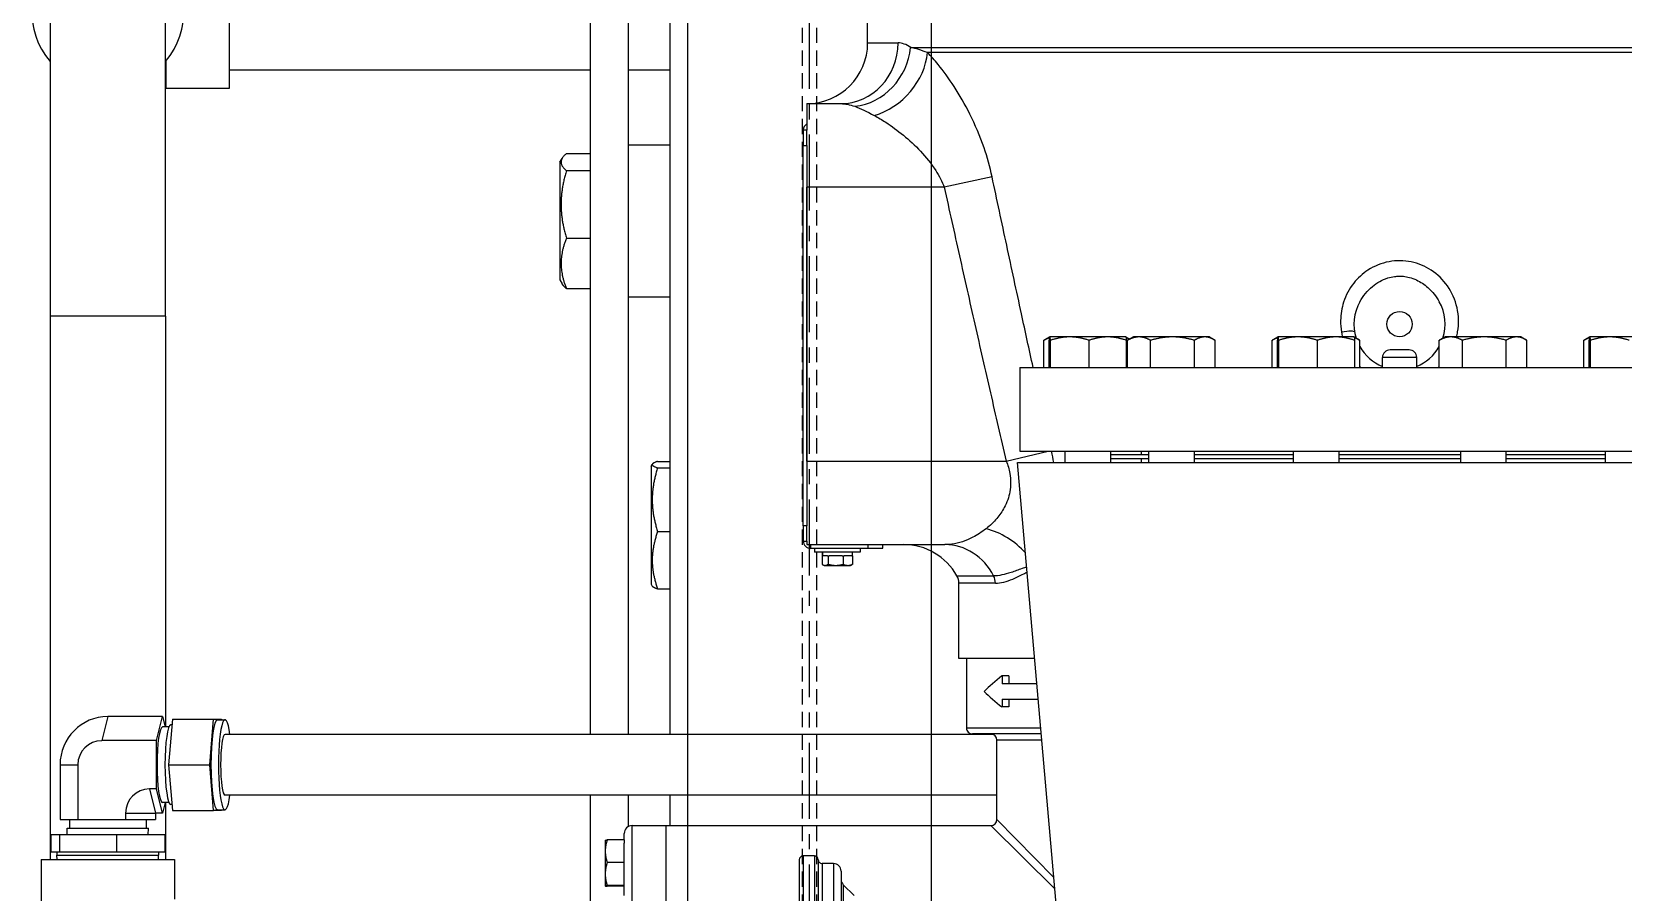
# Model space of a CAD drawing. Header units: inches. Extents: x -883 to 808, y -248 to 1051.
# Drawn here: x -287.95 to -261.77, y 880.57 to 894.71 of the extents above; entities that cross this region are included whole.
import ezdxf

# ---------------------------------------------------------------- set-up
doc = ezdxf.new("R2010")
doc.units = ezdxf.units.IN
doc.header["$MEASUREMENT"] = 0
doc.linetypes.add('CENTER', pattern=[2, 1.25, -0.25, 0.25, -0.25])
doc.linetypes.add('HIDDEN', pattern=[0.375, 0.25, -0.125])
doc.layers.get('0').update_dxf_attribs({"linetype": 'CONTINUOUS'})
doc.layers.add('EQUIPMENT - COMPRESSORS', color=41, linetype='CONTINUOUS')
doc.layers.add('STRUCTUAL', color=8, linetype='CONTINUOUS')

# ---------------------------------------------------------------- blocks, each defined once
blk = doc.blocks.new('A$Cb802d3fd')
for p, q in [((59.03, 16.842), (59.03, 32.927)), ((59.116, 32.651), (59.116, 17.118)), ((65.855, 18.601), (65.855, 31.168)), ((64.29, 18.635), (64.29, 31.135)), ((65.67, 18.635), (65.67, 31.135)), ((63.79, 28.968), (63.79, 28.343)), ((63.79, 28.343), (63.79, 28.015)), ((63.79, 28.015), (63.79, 28.014)), ((63.79, 28.014), (63.839, 27.929)), ((63.79, 28.014), (63.79, 28.014)), ((64.29, 28.025), (63.846, 28.025)), ((65.67, 28.264), (65.855, 28.264)), ((65.73, 28.264), (65.73, 26.634)), ((65.792, 28.264), (65.792, 26.634)), ((64.29, 28.004), (63.846, 28.004)), ((64.29, 27.918), (63.846, 27.918)), ((63.79, 26.884), (63.839, 26.969)), ((64.29, 26.98), (63.846, 26.98)), ((63.79, 26.884), (63.79, 26.809)), ((63.79, 26.809), (63.79, 26.277)), ((64.29, 26.638), (63.846, 26.638)), ((65.67, 26.634), (65.855, 26.634)), ((63.79, 26.277), (63.79, 25.727)), ((64.29, 25.917), (63.846, 25.917)), ((63.79, 25.727), (63.79, 25.634)), ((65.67, 25.884), (65.855, 25.884)), ((65.73, 25.884), (65.73, 23.885)), ((65.792, 25.884), (65.792, 23.885)), ((63.79, 25.634), (63.839, 25.549)), ((64.29, 25.537), (63.846, 25.537)), ((64.128, 25.166), (64.128, 24.603)), ((64.29, 25.166), (64.128, 25.166)), ((64.003, 25.041), (64.003, 24.728)), ((64.29, 24.603), (64.128, 24.603)), ((63.79, 24.135), (63.839, 24.22)), ((63.79, 24.135), (63.79, 23.839)), ((63.79, 24.135), (63.79, 24.135)), ((64.29, 24.232), (63.846, 24.232)), ((64.29, 24.146), (63.846, 24.146)), ((63.79, 23.839), (63.79, 23.214)), ((65.67, 23.885), (65.855, 23.885)), ((64.29, 23.532), (63.846, 23.532)), ((63.79, 23.214), (63.79, 22.885)), ((65.67, 23.135), (65.855, 23.135)), ((65.73, 23.135), (65.73, 21.505)), ((65.792, 23.135), (65.792, 21.505)), ((63.79, 22.885), (63.79, 22.885)), ((63.79, 22.885), (63.79, 22.885)), ((63.79, 22.885), (63.839, 22.8)), ((64.29, 22.896), (63.846, 22.896)), ((64.29, 22.875), (63.846, 22.875)), ((64.29, 22.789), (63.846, 22.789)), ((63.79, 21.755), (63.839, 21.84)), ((63.79, 21.755), (63.79, 21.68)), ((64.29, 21.851), (63.846, 21.851)), ((63.79, 21.68), (63.79, 21.148)), ((64.29, 21.509), (63.846, 21.509)), ((65.67, 21.505), (65.855, 21.505)), ((63.79, 21.148), (63.79, 20.598)), ((64.29, 20.788), (63.846, 20.788)), ((65.67, 20.755), (65.855, 20.755)), ((65.73, 20.755), (65.73, 20.13)), ((65.792, 20.755), (65.792, 20.13)), ((63.79, 20.598), (63.79, 20.505)), ((63.79, 20.505), (63.839, 20.42)), ((63.79, 20.381), (63.826, 20.443)), ((65.67, 20.635), (65.73, 20.635)), ((65.792, 20.635), (65.855, 20.635)), ((63.79, 20.38), (63.79, 20.381)), ((63.79, 20.38), (63.79, 20.084)), ((64.29, 20.408), (63.846, 20.408)), ((64.29, 20.391), (63.846, 20.391)), ((63.79, 20.084), (63.79, 19.459)), ((65.67, 20.13), (65.855, 20.13)), ((64.29, 19.777), (63.846, 19.777)), ((63.79, 19.459), (63.79, 19.131)), ((65.67, 19.38), (65.855, 19.38)), ((63.79, 19.131), (63.79, 19.13)), ((63.79, 19.13), (63.79, 19.13)), ((63.79, 19.13), (63.839, 19.046)), ((64.29, 19.141), (63.846, 19.141)), ((64.29, 19.12), (63.846, 19.12)), ((73.839, 19.3), (65.855, 18.601)), ((71.723, 18.259), (72.676, 19.198)), ((71.723, 18.259), (72.676, 19.198)), ((72.863, 19.215), (71.823, 18.159)), ((72.863, 19.215), (71.823, 18.159)), ((64.29, 19.034), (63.846, 19.034)), ((65.83, 18.414), (65.67, 19.101)), ((69.078, 18.883), (69.078, 17.634)), ((69.494, 18.92), (69.494, 18.345)), ((69.494, 18.92), (69.494, 18.345)), ((69.744, 18.345), (69.744, 18.942)), ((69.744, 18.345), (69.744, 18.942)), ((70.218, 17.759), (70.218, 18.983)), ((70.218, 17.759), (70.218, 18.983)), ((70.318, 18.992), (70.318, 17.859)), ((70.318, 18.992), (70.318, 17.859)), ((70.418, 19.001), (70.418, 18.259)), ((70.418, 19.001), (70.418, 18.259)), ((64.29, 18.635), (65.67, 18.635)), ((65.83, 15.134), (65.83, 18.414)), ((69.364, 18.454), (69.494, 18.454)), ((69.364, 18.454), (69.364, 18.345)), ((69.364, 18.454), (69.494, 18.454)), ((69.364, 18.454), (69.364, 18.345)), ((69.364, 18.345), (69.494, 18.345)), ((69.364, 18.345), (69.494, 18.345)), ((69.744, 18.454), (69.874, 18.454)), ((69.744, 18.454), (69.874, 18.454)), ((69.744, 18.345), (69.874, 18.345)), ((69.744, 18.345), (69.874, 18.345)), ((69.874, 18.454), (69.874, 18.345)), ((69.874, 18.454), (69.874, 18.345)), ((61.157, 18.181), (61.33, 17.394)), ((67.719, 17.603), (67.719, 18.206)), ((67.84, 18.235), (67.84, 17.634)), ((70.324, 18.194), (70.324, 5.563)), ((71.723, 18.259), (70.418, 18.259)), ((71.723, 18.259), (70.418, 18.259)), ((71.324, 18.259), (71.324, 5.563)), ((71.823, 12.819), (71.823, 18.159)), ((71.823, 12.819), (71.823, 18.159)), ((69.078, 17.634), (67.84, 17.634)), ((69.078, 17.759), (70.218, 17.759)), ((69.078, 17.759), (70.218, 17.759)), ((61.33, 17.394), (61.33, 15.134)), ((67.205, 15.134), (67.205, 17.405)), ((58.955, 16.134), (58.955, 16.635)), ((67.265, 16.385), (67.205, 16.385)), ((67.265, 16.135), (67.265, 16.385)), ((58.955, 16.134), (55.718, 16.134)), ((67.205, 16.135), (67.265, 16.135)), ((67.265, 15.194), (67.265, 16.135)), ((67.265, 16.009), (67.328, 16.009)), ((67.328, 16.009), (67.328, 15.259)), ((67.328, 15.878), (67.39, 15.878)), ((67.39, 15.874), (67.39, 15.885)), ((67.39, 15.885), (67.527, 15.885)), ((67.39, 15.874), (67.39, 15.745)), ((67.39, 15.733), (67.39, 15.745)), ((67.39, 15.714), (67.39, 15.733)), ((67.39, 15.733), (67.527, 15.733)), ((67.39, 15.714), (67.39, 15.502)), ((67.546, 15.853), (67.535, 15.872)), ((67.546, 15.809), (67.546, 15.853)), ((67.546, 15.608), (67.546, 15.809)), ((72.974, 15.91), (72.797, 15.734)), ((72.797, 15.734), (75.099, 15.734)), ((59.955, 15.134), (59.955, 15.692)), ((67.39, 15.483), (67.39, 15.502)), ((67.39, 15.483), (67.527, 15.483)), ((67.39, 15.475), (67.39, 15.483)), ((67.39, 15.475), (67.39, 15.391)), ((67.546, 15.433), (67.546, 15.608)), ((72.448, 15.572), (75.448, 15.572)), ((72.448, 15.572), (72.448, 15.385)), ((72.573, 15.697), (75.323, 15.697)), ((67.205, 15.194), (67.265, 15.194)), ((67.265, 15.259), (67.328, 15.259)), ((67.328, 15.391), (67.39, 15.391)), ((67.39, 15.391), (67.328, 15.391)), ((67.39, 15.384), (67.39, 15.391)), ((67.39, 15.391), (67.39, 15.391)), ((67.39, 15.384), (67.527, 15.384)), ((67.546, 15.416), (67.535, 15.397)), ((67.546, 15.416), (67.546, 15.433)), ((72.323, 15.259), (75.573, 15.259)), ((72.323, 15.259), (72.323, 15.072)), ((72.386, 15.322), (75.511, 15.322)), ((72.448, 15.385), (75.448, 15.385)), ((59.955, 15.134), (60.391, 15.134)), ((60.641, 15.134), (60.391, 15.134)), ((60.391, 15.134), (60.391, 15.075)), ((60.391, 15.075), (60.641, 15.075)), ((60.641, 15.075), (60.641, 15.134)), ((60.641, 15.134), (66.896, 15.134)), ((66.896, 15.075), (60.641, 15.075)), ((65.83, 15.134), (61.33, 15.134)), ((67.146, 15.134), (66.896, 15.134)), ((66.896, 15.134), (66.896, 15.075)), ((66.896, 15.075), (67.146, 15.075)), ((67.146, 15.134), (67.205, 15.134)), ((67.146, 15.075), (67.146, 15.134)), ((72.323, 15.072), (75.573, 15.072)), ((72.386, 15.01), (75.511, 15.01)), ((70.324, 12.884), (53.076, 12.884)), ((70.324, 12.884), (53.076, 12.884)), ((70.324, 12.884), (53.076, 12.884)), ((59.398, 12.198), (59.398, 12.884)), ((60.635, 12.884), (60.635, 12.198)), ((63.136, 12.884), (63.136, 12.198)), ((63.136, 12.884), (63.136, 12.198)), ((65.837, 12.679), (65.837, 12.884)), ((65.942, 12.679), (65.942, 12.884)), ((66.991, 12.679), (66.991, 12.884)), ((67.934, 12.679), (67.934, 12.884)), ((71.823, 12.884), (71.324, 12.884)), ((71.823, 12.884), (71.324, 12.884)), ((71.823, 12.884), (71.324, 12.884)), ((65.917, 12.572), (65.881, 12.592)), ((65.917, 12.572), (67.854, 12.572)), ((67.854, 12.572), (67.889, 12.592)), ((71.823, 12.259), (71.823, 12.819)), ((77.344, 12.819), (71.823, 12.819)), ((71.823, 12.259), (71.823, 12.819)), ((77.344, 12.819), (71.823, 12.819)), ((70.324, 12.198), (53.076, 12.198)), ((71.839, 12.198), (71.324, 12.198)), ((84.439, 12.259), (71.823, 12.259)), ((84.439, 12.259), (71.823, 12.259)), ((72.06, 12.129), (71.953, 12.129)), ((72.06, 12.129), (71.953, 12.129)), ((72.06, 12.129), (72.114, 12.129)), ((72.06, 12.129), (72.06, 11.85)), ((72.06, 12.129), (72.114, 12.129)), ((72.06, 12.129), (72.06, 11.85)), ((72.975, 12.129), (72.114, 12.129)), ((72.975, 12.129), (72.114, 12.129)), ((72.429, 12.129), (72.429, 11.85)), ((72.429, 12.129), (72.429, 11.85)), ((72.81, 12.129), (72.81, 11.85)), ((72.81, 12.129), (72.81, 11.85)), ((72.822, 12.129), (72.822, 11.85)), ((72.822, 12.129), (72.822, 11.85)), ((72.066, 11.817), (72.245, 11.817)), ((72.066, 11.817), (72.066, 11.817)), ((72.066, 11.817), (72.245, 11.817)), ((72.066, 11.817), (72.066, 11.817)), ((72.245, 11.817), (72.62, 11.817)), ((72.245, 11.817), (72.62, 11.817)), ((72.62, 11.817), (72.816, 11.817)), ((72.62, 11.817), (72.816, 11.817)), ((72.816, 11.817), (72.816, 11.817)), ((72.816, 11.817), (72.816, 11.817)), ((72.816, 11.817), (72.816, 11.817)), ((72.816, 11.817), (72.816, 11.817)), ((70.324, 11.573), (47.359, 11.573)), ((59.398, 5.634), (59.398, 11.573)), ((60.775, 11.179), (60.775, 11.573)), ((61.056, 11.179), (61.056, 11.573)), ((62.166, 11.179), (62.166, 11.573)), ((62.996, 11.179), (62.996, 11.573)), ((73.222, 11.573), (71.324, 11.573)), ((60.917, 11.072), (60.854, 11.108)), ((60.917, 11.072), (62.854, 11.072)), ((62.854, 11.072), (62.916, 11.108)), ((59.698, 5.634), (57.198, 5.634)), ((59.698, 4.595), (59.698, 5.634)), ((70.074, 5.502), (70.084, 5.503)), ((70.074, 5.375), (70.074, 5.502)), ((70.084, 5.439), (70.084, 5.563)), ((71.564, 5.439), (71.564, 5.563)), ((71.564, 5.503), (71.574, 5.502)), ((71.574, 5.502), (71.574, 5.375)), ((70.824, 5.312), (70.074, 5.375)), ((70.074, 4.696), (70.074, 5.375)), ((71.574, 5.375), (70.824, 5.312)), ((70.824, 4.632), (70.824, 5.312)), ((71.574, 4.696), (71.574, 5.375)), ((72.379, 2.539), (72.379, 4.729)), ((72.379, 4.729), (73.034, 4.729)), ((63.448, 4.584), (58.448, 4.584)), ((59.698, 4.595), (59.248, 4.595)), ((59.542, 4.584), (59.542, 4.595)), ((63.448, 4.584), (63.448, 2.684)), ((63.448, 4.584), (70.202, 4.584)), ((70.03, 4.535), (70.202, 4.579)), ((70.427, 4.434), (70.03, 4.535)), ((70.03, 4.535), (70.03, 3.634)), ((70.074, 4.696), (70.824, 4.632)), ((70.169, 4.688), (70.169, 4.671)), ((70.202, 4.641), (70.202, 4.535)), ((70.824, 4.632), (71.574, 4.696)), ((71.618, 4.535), (71.221, 4.434)), ((71.447, 4.641), (71.447, 4.535)), ((71.447, 4.584), (72.379, 4.584)), ((71.447, 4.579), (71.618, 4.535)), ((71.48, 4.688), (71.48, 4.671)), ((71.618, 4.535), (71.618, 4.421)), ((71.977, 4.572), (72.257, 4.572)), ((71.977, 4.572), (71.977, 3.776)), ((72.257, 3.776), (72.257, 4.572)), ((72.257, 4.471), (72.31, 4.471)), ((72.31, 2.798), (72.31, 4.471)), ((72.379, 4.469), (72.31, 4.471)), ((71.221, 4.434), (70.427, 4.434)), ((70.427, 4.434), (70.427, 3.534)), ((71.221, 4.434), (71.221, 4.32)), ((71.221, 4.32), (71.618, 4.421)), ((71.619, 4.42), (71.724, 4.42)), ((71.619, 3.926), (71.619, 4.42)), ((71.724, 3.926), (71.724, 4.42)), ((71.724, 4.263), (71.868, 4.263)), ((71.868, 2.965), (71.868, 4.304)), ((71.977, 4.301), (71.868, 4.304)), ((71.619, 3.926), (71.724, 3.926)), ((71.724, 3.141), (71.724, 3.926)), ((71.977, 3.776), (72.257, 3.776)), ((71.977, 3.776), (71.977, 2.839)), ((72.257, 2.839), (72.257, 3.776)), ((70.03, 3.634), (70.427, 3.534)), ((70.825, 3.141), (71.724, 3.141)), ((70.825, 2.849), (70.825, 3.141)), ((71.724, 2.849), (71.724, 3.141)), ((71.724, 3.006), (71.868, 3.006)), ((71.977, 2.968), (71.868, 2.965)), ((58.448, 2.684), (63.448, 2.684)), ((63.448, 2.684), (72.379, 2.684)), ((70.825, 2.849), (71.724, 2.849)), ((71.977, 2.839), (72.257, 2.839)), ((71.977, 2.839), (71.977, 2.697)), ((71.977, 2.697), (72.257, 2.697)), ((72.257, 2.697), (72.257, 2.839)), ((72.257, 2.798), (72.31, 2.798)), ((72.379, 2.8), (72.31, 2.798)), ((72.379, 2.539), (73.429, 2.539))]:
    blk.add_line(p, q)
blk.add_circle((63.58, 24.884), 0.208)
for centre, radius, start, end in [((63.58, 24.884), 0.75, 72.1439, 119.4416), ((63.58, 24.884), 0.75, 22.0243, 60.5303), ((64.128, 25.041), 0.125, 90, 180), ((64.128, 24.728), 0.125, 180, 270), ((63.58, 24.884), 0.75, 299.4697, 337.9757), ((63.58, 24.884), 0.75, 240.5584, 287.8561), ((70.418, 18.159), 0.1, 90, 180), ((70.418, 18.159), 0.1, 90, 180), ((71.723, 18.159), 0.1, 0, 90), ((71.723, 18.159), 0.1, 0, 90), ((70.218, 17.859), 0.1, 270, 0), ((70.218, 17.859), 0.1, 270, 0), ((68.205, 16.729), 1, 119.1168, 180), ((67.84, 17.384), 0.25, 90, 119.1168), ((58.955, 15.134), 1, 0, 90), ((72.709, 15.822), 0.125, 270, 315), ((72.573, 15.572), 0.125, 90, 180), ((67.146, 15.194), 0.12, 270, 0), ((72.386, 15.259), 0.0625, 90, 180), ((72.386, 15.385), 0.0625, 270, 0), ((60.391, 15.194), 0.12, 210, 270), ((72.386, 15.072), 0.0625, 180, 270), ((71.953, 12.259), 0.13, 180, 270), ((71.953, 12.259), 0.13, 180, 270), ((58.448, 3.634), 1.25, 49.4642, 310.5358)]:
    blk.add_arc(centre, radius, start, end)
for centre, major_axis, ratio, start_param, end_param in [((63.754, 23.9), (-0.043, 0.246), 0.152079, 0, 1.423336), ((67.754, 18.083), (0.589, 0.808), 0.744698, 1.28595, 2.068324), ((69.177, 24.884), (-1.318, 7.241), 0.281081, 2.644075, 2.750191), ((69.177, 24.884), (-1.318, 7.241), 0.281081, 2.644075, 2.750191), ((70.061, 24.884), (-1.318, -7.241), 0.281081, 0.391402, 0.497517), ((70.061, 24.884), (-1.318, -7.241), 0.281081, 0.391402, 0.497517), ((68.205, 17.405), (-1, 0), 0.917161, 5.220573, 6.283185), ((67.84, 18.006), (-0.25, 0), 0.917161, 4.712389, 5.220573), ((59.29, 16.243), (0.729, -0.684), 0.754109, 0.893844, 2.382258), ((59.03, 15.922), (0.858, -0.513), 0.894712, 0.589279, 2.062168), ((58.955, 15.692), (1, 0), 0.942809, 0, 1.570796), ((70.824, 5.563), (0.74, 0), 0.146555, 2.312677, 7.112101), ((70.824, 5.563), (0.5, 0), 0.146555, 3.141593, 6.283185), ((70.824, 5.439), (0.74, 0), 0.146555, 3.141593, 6.283185), ((70.824, 4.671), (0.656, 0), 0.146555, 3.141593, 6.283185), ((70.824, 4.535), (0.622, 0), 0.146555, 3.141593, 6.283185), ((71.619, 4.32), (-0.398, 0), 0.989203, 0, 1.570796), ((71.619, 4.421), (-0.000787, 0), 0.989203, 0, 1.570796), ((70.825, 3.634), (-0.794, 0), 0.989203, 0, 1.570796), ((70.825, 3.534), (-0.397, 0), 0.989203, 0, 1.570796)]:
    blk.add_ellipse(centre, major_axis=major_axis, ratio=ratio, start_param=start_param, end_param=end_param)
for points, weights in [([(63.846, 28.661), (63.79, 28.49), (63.79, 28.343)], [1.01001874936, 1.04314139574, 1]), ([(63.79, 28.343), (63.79, 28.196), (63.846, 28.025)], [1, 1.04314139574, 1.01001874936]), ([(63.846, 28.025), (63.79, 28.02), (63.79, 28.015)], [1.01001874936, 1.04314139574, 1]), ([(63.79, 28.015), (63.79, 28.01), (63.846, 28.004)], [1, 1.04314139574, 1.01001874936]), ([(63.806, 28.009), (63.819, 27.966), (63.846, 27.918)], [1.02434418197, 1.02533535024, 1.01001874936]), ([(63.846, 27.918), (63.842, 27.924), (63.839, 27.929)], [1.01001874936, 1.01206617729, 1.01382220693]), ([(63.846, 26.98), (63.79, 26.889), (63.79, 26.809)], [1.01001874936, 1.04314139574, 1]), ([(63.79, 26.809), (63.79, 26.73), (63.846, 26.638)], [1, 1.04314139574, 1.01001874936]), ([(63.846, 26.638), (63.79, 26.445), (63.79, 26.277)], [1.01001874936, 1.04314139574, 1]), ([(63.79, 26.277), (63.79, 26.11), (63.846, 25.917)], [1, 1.04314139574, 1.01001874936]), ([(63.846, 25.917), (63.79, 25.815), (63.79, 25.727)], [1.01001874936, 1.04314139574, 1]), ([(63.79, 25.727), (63.79, 25.639), (63.846, 25.537)], [1, 1.04314139574, 1.01001874936]), ([(63.846, 25.537), (63.842, 25.543), (63.839, 25.549)], [1.01001874936, 1.01206617729, 1.01382220693]), ([(63.846, 24.146), (63.79, 23.981), (63.79, 23.839)], [1.01001874936, 1.04314139574, 1]), ([(63.79, 24.135), (63.793, 24.14), (63.846, 24.146)], [1.00439567939, 1.04137025129, 1.01001874936]), ([(63.846, 24.232), (63.816, 24.183), (63.803, 24.14)], [1.01001874936, 1.02721658284, 1.02385469409]), ([(63.79, 23.839), (63.79, 23.696), (63.846, 23.532)], [1, 1.04314139574, 1.01001874936]), ([(63.846, 23.532), (63.79, 23.361), (63.79, 23.214)], [1.01001874936, 1.04314139574, 1]), ([(63.79, 23.214), (63.79, 23.066), (63.846, 22.896)], [1, 1.04314139574, 1.01001874936]), ([(63.846, 22.896), (63.79, 22.89), (63.79, 22.885)], [1.01001874936, 1.04314139574, 1]), ([(63.79, 22.885), (63.79, 22.88), (63.846, 22.875)], [1, 1.04314139574, 1.01001874936]), ([(63.806, 22.88), (63.819, 22.837), (63.846, 22.789)], [1.02434418197, 1.02533535024, 1.01001874936]), ([(63.846, 22.789), (63.842, 22.795), (63.839, 22.8)], [1.01001874936, 1.01206617729, 1.01382220693]), ([(63.846, 21.851), (63.79, 21.759), (63.79, 21.68)], [1.01001874936, 1.04314139574, 1]), ([(63.79, 21.68), (63.79, 21.601), (63.846, 21.509)], [1, 1.04314139574, 1.01001874936]), ([(63.846, 21.509), (63.79, 21.316), (63.79, 21.148)], [1.01001874936, 1.04314139574, 1]), ([(63.79, 21.148), (63.79, 20.981), (63.846, 20.788)], [1, 1.04314139574, 1.01001874936]), ([(63.846, 20.788), (63.79, 20.686), (63.79, 20.598)], [1.01001874936, 1.04314139574, 1]), ([(63.79, 20.598), (63.79, 20.51), (63.846, 20.408)], [1, 1.04314139574, 1.01001874936]), ([(63.826, 20.442), (63.811, 20.413), (63.803, 20.385)], [1.01984720281, 1.02598721947, 1.02385469409]), ([(63.846, 20.408), (63.842, 20.414), (63.839, 20.42)], [1.01001874936, 1.01206617729, 1.01382220693]), ([(63.846, 20.391), (63.79, 20.226), (63.79, 20.084)], [1.01001874936, 1.04314139574, 1]), ([(63.79, 20.381), (63.793, 20.385), (63.846, 20.391)], [1.00439567939, 1.04137025129, 1.01001874936]), ([(63.79, 20.084), (63.79, 19.941), (63.846, 19.777)], [1, 1.04314139574, 1.01001874936]), ([(63.846, 19.777), (63.79, 19.607), (63.79, 19.459)], [1.01001874936, 1.04314139574, 1]), ([(63.79, 19.459), (63.79, 19.312), (63.846, 19.141)], [1, 1.04314139574, 1.01001874936]), ([(63.846, 19.141), (63.79, 19.136), (63.79, 19.131)], [1.01001874936, 1.04314139574, 1]), ([(63.79, 19.131), (63.79, 19.126), (63.846, 19.12)], [1, 1.04314139574, 1.01001874936]), ([(63.806, 19.125), (63.819, 19.082), (63.846, 19.034)], [1.02434418197, 1.02533535023, 1.01001874936]), ([(63.846, 19.034), (63.842, 19.04), (63.839, 19.046)], [1.01001874936, 1.01206617729, 1.01382220693]), ([(67.527, 15.885), (67.532, 15.879), (67.535, 15.872)], [1.01001874936, 1.01822396017, 1.02174913437]), ([(67.546, 15.809), (67.546, 15.845), (67.527, 15.885)], [1, 1.04314139574, 1.01001874936]), ([(67.527, 15.733), (67.546, 15.774), (67.546, 15.809)], [1.01001874936, 1.04314139574, 1]), ([(67.546, 15.608), (67.546, 15.666), (67.527, 15.733)], [1, 1.04314139574, 1.01001874936]), ([(67.527, 15.483), (67.546, 15.55), (67.546, 15.608)], [1.01001874936, 1.04314139574, 1]), ([(67.546, 15.433), (67.546, 15.456), (67.527, 15.483)], [1, 1.04314139574, 1.01001874936]), ([(67.527, 15.384), (67.546, 15.41), (67.546, 15.433)], [1.01001874936, 1.04314139574, 1]), ([(65.837, 12.679), (65.889, 12.513), (65.942, 12.679)], [1.39230484541, 1.60769515459, 1.39230484541]), ([(65.942, 12.679), (66.466, 12.513), (66.991, 12.679)], [1.39230484541, 1.60769515459, 1.39230484541]), ([(66.991, 12.679), (67.462, 12.513), (67.934, 12.679)], [1.39230484541, 1.60769515459, 1.39230484541]), ([(67.934, 12.679), (67.91, 12.604), (67.889, 12.592)], [1.39230484541, 1.48165352181, 1.49687457376]), ([(72.06, 11.85), (72.159, 11.817), (72.245, 11.817)], [1.01001874936, 1.04314139574, 1]), ([(72.066, 11.817), (72.063, 11.819), (72.06, 11.85)], [1.00396123641, 1.04155344879, 1.01001874936]), ([(72.06, 11.85), (72.159, 11.817), (72.245, 11.817)], [1.01001874936, 1.04314139574, 1]), ([(72.066, 11.817), (72.063, 11.819), (72.06, 11.85)], [1.00396123641, 1.04155344879, 1.01001874936]), ([(72.245, 11.817), (72.331, 11.817), (72.429, 11.85)], [1, 1.04314139574, 1.01001874936]), ([(72.245, 11.817), (72.331, 11.817), (72.429, 11.85)], [1, 1.04314139574, 1.01001874936]), ([(72.429, 11.85), (72.531, 11.817), (72.62, 11.817)], [1.01001874936, 1.04314139574, 1]), ([(72.429, 11.85), (72.531, 11.817), (72.62, 11.817)], [1.01001874936, 1.04314139574, 1]), ([(72.62, 11.817), (72.708, 11.817), (72.81, 11.85)], [1, 1.04314139574, 1.01001874936]), ([(72.62, 11.817), (72.708, 11.817), (72.81, 11.85)], [1, 1.04314139574, 1.01001874936]), ([(72.81, 11.85), (72.813, 11.817), (72.816, 11.817)], [1.01001874936, 1.04314139574, 1]), ([(72.81, 11.85), (72.813, 11.817), (72.816, 11.817)], [1.01001874936, 1.04314139574, 1]), ([(72.816, 11.817), (72.819, 11.817), (72.822, 11.85)], [1, 1.04314139574, 1.01001874936]), ([(72.816, 11.817), (72.819, 11.817), (72.822, 11.85)], [1, 1.04314139574, 1.01001874936]), ([(60.775, 11.179), (60.915, 11.013), (61.056, 11.179)], [1.39230484541, 1.60769515459, 1.39230484541]), ([(61.056, 11.179), (61.611, 11.013), (62.166, 11.179)], [1.39230484541, 1.60769515459, 1.39230484541]), ([(62.166, 11.179), (62.581, 11.013), (62.996, 11.179)], [1.39230484541, 1.60769515459, 1.39230484541]), ([(62.996, 11.179), (62.954, 11.13), (62.916, 11.108)], [1.39230484541, 1.45035460919, 1.47711443158])]:
    blk.add_rational_spline(points, weights, degree=2)
for points, knots in [([(63.79, 25.823), (63.763, 25.83), (63.736, 25.835), (63.576, 25.863), (63.439, 25.859), (63.181, 25.8), (63.059, 25.746), (62.85, 25.6), (62.762, 25.51), (62.628, 25.306), (62.581, 25.193), (62.532, 24.956), (62.531, 24.832), (62.576, 24.588), (62.624, 24.47), (62.75, 24.276), (62.823, 24.197), (62.999, 24.058), (63.106, 24.001), (63.315, 23.933), (63.417, 23.916), (63.583, 23.914), (63.647, 23.918), (63.71, 23.929)], [-6.610945, -6.610945, -6.610945, -6.610945, -6.456794, -6.456794, -5.710538, -5.710538, -4.973965, -4.973965, -4.271173, -4.271173, -3.592841, -3.592841, -2.903552, -2.903552, -2.194068, -2.194068, -1.594253, -1.594253, -0.925267, -0.925267, -0.355872, -0.355872, 0, 0, 0, 0]), ([(63.212, 24.231), (63.116, 24.285), (63.03, 24.355), (62.899, 24.513), (62.85, 24.597), (62.809, 24.726), (62.801, 24.764), (62.793, 24.827), (62.791, 24.852), (62.79, 24.9), (62.791, 24.924), (62.797, 24.981), (62.803, 25.014), (62.822, 25.086), (62.836, 25.124), (62.885, 25.23), (62.927, 25.294), (63.044, 25.425), (63.124, 25.488), (63.212, 25.538)], [0, 0, 0, 0, 0.833215, 0.833215, 1.566761, 1.566761, 1.865239, 1.865239, 2.053811, 2.053811, 2.234508, 2.234508, 2.49072, 2.49072, 2.802759, 2.802759, 3.382638, 3.382638, 4.147113, 4.147113, 4.147113, 4.147113]), ([(64.29, 18.856), (63.996, 18.791), (63.702, 18.728), (63.408, 18.664), (63.033, 18.583), (62.658, 18.502), (61.908, 18.341), (61.532, 18.261), (61.157, 18.181)], [-8.156392, -8.156392, -8.156392, -8.156392, -5.859917, -5.859917, -5.859917, -2.929959, -2.929959, 0, 0, 0, 0]), ([(67.574, 18.752), (67.582, 18.725), (67.59, 18.7), (67.622, 18.611), (67.644, 18.55), (67.698, 18.387), (67.719, 18.291), (67.719, 18.206)], [0.576317, 0.576317, 0.576317, 0.576317, 0.944044, 0.944044, 1.888089, 1.888089, 3.62904, 3.62904, 3.62904, 3.62904]), ([(67.84, 18.235), (67.84, 18.323), (67.815, 18.421), (67.746, 18.581), (67.716, 18.64), (67.675, 18.72), (67.665, 18.739), (67.655, 18.759)], [-3.62904, -3.62904, -3.62904, -3.62904, -1.888089, -1.888089, -0.944044, -0.944044, -0.642765, -0.642765, -0.642765, -0.642765]), ([(61.33, 17.394), (61.706, 17.477), (62.081, 17.56), (62.832, 17.728), (63.207, 17.812), (63.582, 17.897), (63.957, 17.982), (64.332, 18.067), (65.081, 18.239), (65.456, 18.326), (65.83, 18.414)], [0, 0, 0, 0, 2.929959, 2.929959, 5.859917, 5.859917, 5.859917, 8.789876, 8.789876, 11.719834, 11.719834, 11.719834, 11.719834]), ([(65.83, 18.414), (65.898, 18.441), (65.966, 18.461), (66.137, 18.491), (66.239, 18.491), (66.428, 18.457), (66.515, 18.425), (66.659, 18.347), (66.719, 18.306), (66.837, 18.206), (66.894, 18.146), (66.944, 18.083)], [0, 0, 0, 0, 0.911143, 0.911143, 2.283692, 2.283692, 3.595511, 3.595511, 4.643888, 4.643888, 5.865261, 5.865261, 5.865261, 5.865261]), ([(61.157, 18.181), (60.994, 18.147), (60.834, 18.102), (60.486, 17.982), (60.301, 17.902), (59.965, 17.734), (59.814, 17.646), (59.541, 17.469), (59.419, 17.38), (59.24, 17.233), (59.175, 17.175), (59.116, 17.118)], [-10.485817, -10.485817, -10.485817, -10.485817, -9.218242, -9.218242, -7.603543, -7.603543, -6.063005, -6.063005, -4.565013, -4.565013, -3.574891, -3.574891, -3.574891, -3.574891]), ([(66.944, 18.083), (66.999, 18.014), (67.046, 17.94), (67.143, 17.75), (67.181, 17.633), (67.203, 17.481), (67.205, 17.443), (67.205, 17.405)], [0, 0, 0, 0, 1.350763, 1.350763, 3.434247, 3.434247, 4.155057, 4.155057, 4.155057, 4.155057]), ([(60.149, 16.243), (60.183, 16.305), (60.221, 16.369), (60.324, 16.529), (60.395, 16.626), (60.553, 16.819), (60.641, 16.915), (60.835, 17.096), (60.942, 17.182), (61.144, 17.31), (61.236, 17.358), (61.33, 17.394)], [3.574891, 3.574891, 3.574891, 3.574891, 4.565013, 4.565013, 6.063005, 6.063005, 7.603543, 7.603543, 9.218242, 9.218242, 10.485817, 10.485817, 10.485817, 10.485817]), ([(59.03, 16.842), (59.005, 16.805), (58.987, 16.769), (58.962, 16.7), (58.955, 16.667), (58.955, 16.635)], [-1.62249, -1.62249, -1.62249, -1.62249, -0.811245, -0.811245, 0, 0, 0, 0]), ([(59.955, 15.692), (59.955, 15.728), (59.959, 15.765), (59.973, 15.842), (59.984, 15.882), (59.998, 15.922)], [0, 0, 0, 0, 0.811245, 0.811245, 1.62249, 1.62249, 1.62249, 1.62249])]:
    blk.add_open_spline(points, degree=3, knots=knots)
for points in [[(64.29, 25.523), (64.285, 25.528), (64.281, 25.533), (64.276, 25.537)], [(64.276, 24.232), (64.281, 24.236), (64.285, 24.241), (64.29, 24.246)], [(63.71, 23.929), (63.737, 23.934), (63.764, 23.94), (63.79, 23.946)], [(65.855, 19.195), (65.793, 19.185), (65.731, 19.173), (65.67, 19.16)], [(59.116, 17.118), (59.079, 17.02), (59.049, 16.928), (59.03, 16.842)], [(59.998, 15.922), (60.032, 16.018), (60.084, 16.123), (60.149, 16.243)]]:
    blk.add_open_spline(points, degree=3)

msp = doc.modelspace()

# ---------------------------------------------------------------- linework, layer by layer
at = {"layer": 'STRUCTUAL', "linetype": 'HIDDEN'}
for p, q in [((-275.27469, 1000.90275), (-275.27469, 797.91784)), ((-275.03969, 1000.90275), (-275.03969, 797.91784))]:
    msp.add_line(p, q, dxfattribs=at)
at = {"layer": 'STRUCTUAL', "linetype": 'CENTER'}
msp.add_line((-275.15719, 1001.02025), (-275.15719, 797.91784), dxfattribs=at)
at = {"layer": 'STRUCTUAL'}
for p, q in [((-277.16219, 999.01525), (-277.16219, 800.30034)), ((-273.15219, 999.01525), (-273.15219, 800.30034))]:
    msp.add_line(p, q, dxfattribs=at)

# ---------------------------------------------------------------- block references
at = {"layer": 'EQUIPMENT - COMPRESSORS', "rotation": 270}
msp.add_blockref('A$Cb802d3fd', (-290.33007, 953.48357), dxfattribs=at)

doc.saveas('drawing.dxf')
